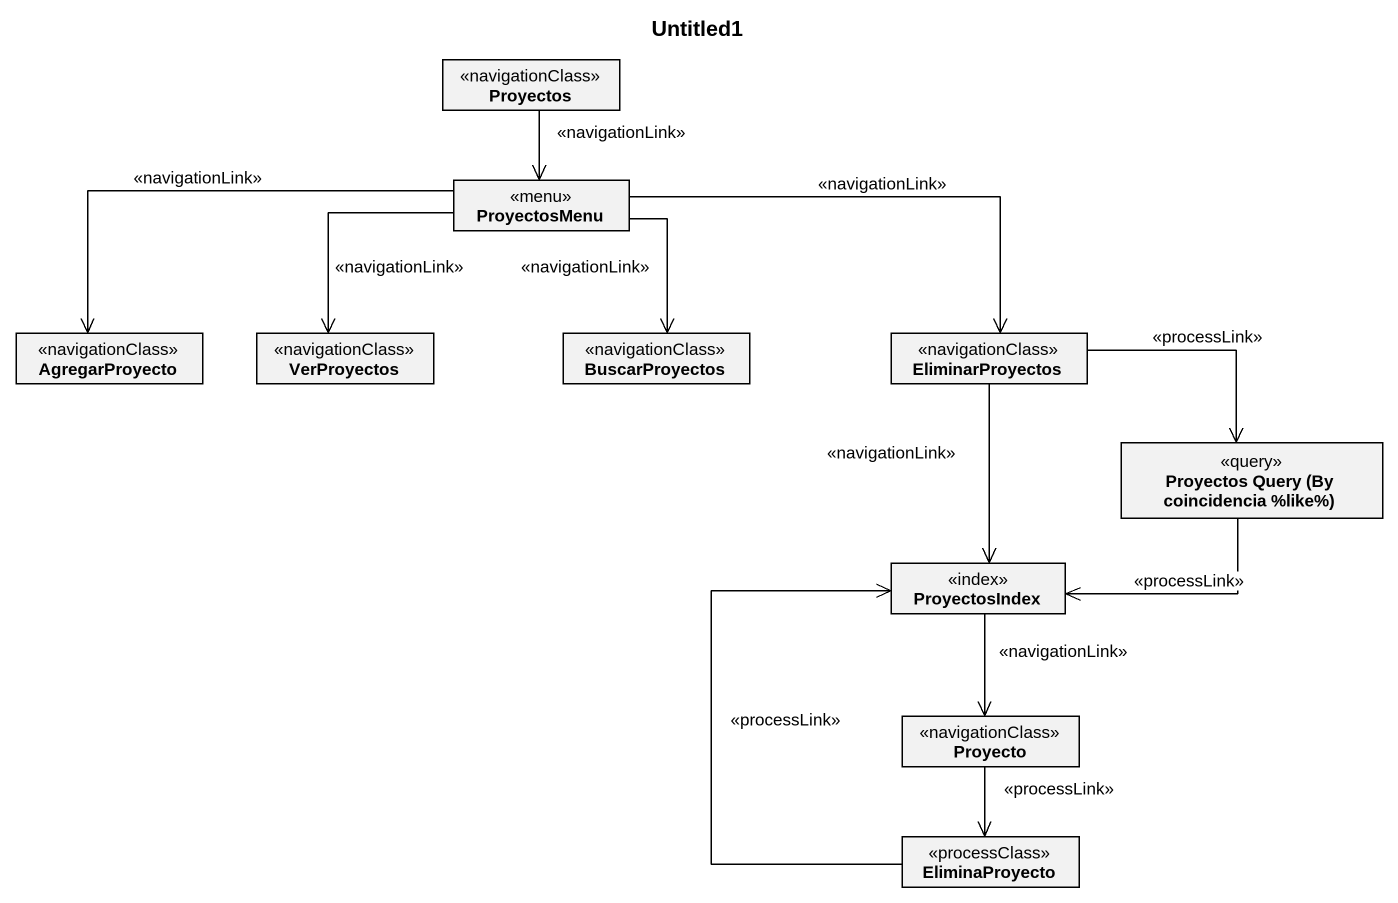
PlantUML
@startuml
title Untitled1
hide circle
hide empty members
class Proyectos <<navigationClass>>
class ProyectosMenu <<menu>>
class AgregarProyecto <<navigationClass>>
class VerProyectos <<navigationClass>>
class BuscarProyectos <<navigationClass>>
class EliminarProyectos <<navigationClass>>
class "Proyectos Query (By coincidencia %like%)" as Proyectos_Query_By <<query>>
class ProyectosIndex <<index>>
class Proyecto <<navigationClass>>
class EliminaProyecto <<processClass>>
Proyectos --> ProyectosMenu : <<navigationLink>>
ProyectosMenu -left-> AgregarProyecto : <<navigationLink>>
ProyectosMenu --> VerProyectos : <<navigationLink>>
ProyectosMenu --> BuscarProyectos : <<navigationLink>>
ProyectosMenu -right-> EliminarProyectos : <<navigationLink>>
EliminarProyectos -right-> Proyectos_Query_By : <<processLink>>
EliminarProyectos --> ProyectosIndex : <<navigationLink>>
Proyectos_Query_By -left-> ProyectosIndex : <<processLink>>
ProyectosIndex --> Proyecto : <<navigationLink>>
Proyecto --> EliminaProyecto : <<processLink>>
EliminaProyecto -up-> ProyectosIndex : <<processLink>>
@enduml
